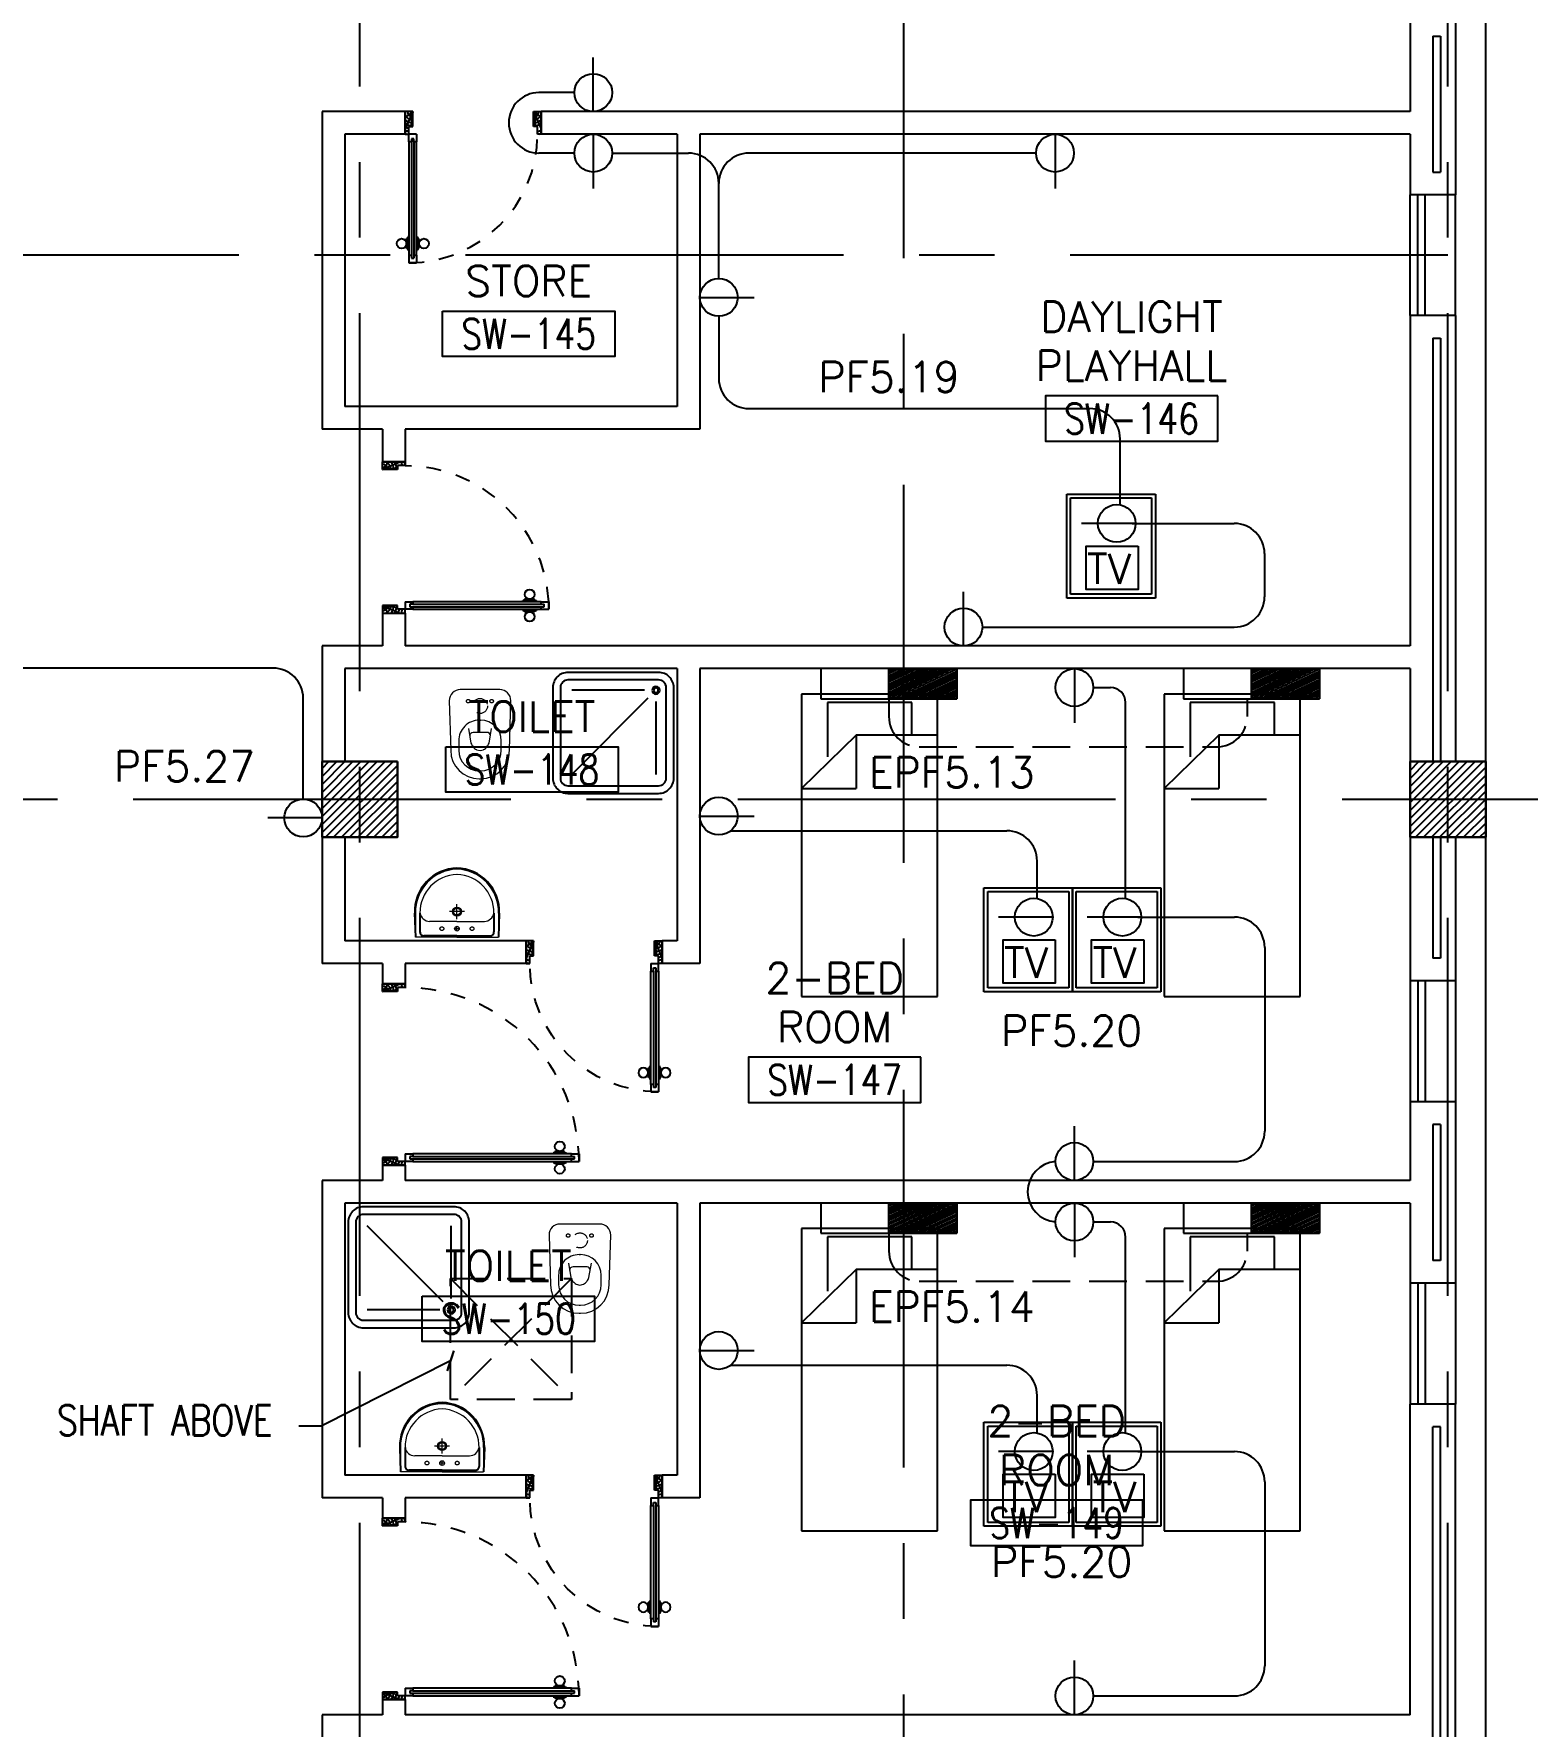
# Model space of a CAD drawing. Extents: x -0.4 to 93.5, y -1.1 to 78.4.
# Drawn here: x 73.67 to 83.56, y 44.04 to 55.23 of the extents above; entities that cross this region are included whole.
import ezdxf
from ezdxf.enums import TextEntityAlignment as Align

# ---------------------------------------------------------------- set-up
doc = ezdxf.new("R2010")
doc.units = 0
doc.header["$MEASUREMENT"] = 0
doc.header["$PDMODE"] = 34
for name, pattern in [('CENTERX2', [4, 2.5, -0.5, 0.5, -0.5]), ('DASHED', [0.75, 0.5, -0.25]), ('HIDDEN', [0.375, 0.25, -0.125]), ('HIDDEN2', [0.1875, 0.125, -0.0625])]:
    doc.linetypes.add(name, pattern=pattern)
doc.layers.get('0').update_dxf_attribs({"color": 11, "linetype": 'CONTINUOUS'})
doc.layers.get('DEFPOINTS').update_dxf_attribs({"color": 11, "linetype": 'CONTINUOUS'})
for name, color, linetype in [('AX-DIM', 11, 'CONTINUOUS'), ('AXES', 11, 'CENTERX2'), ('COL', 11, 'CONTINUOUS'), ('DOOR', 11, 'CONTINUOUS'), ('E-CLINE', 2, 'CONTINUOUS'), ('E-HLINE', 2, 'HIDDEN'), ('E-SOCKETS', 4, 'CONTINUOUS'), ('E-TEXT', 4, 'CONTINUOUS'), ('FIX', 11, 'CONTINUOUS'), ('FUR', 11, 'CONTINUOUS'), ('HAT', 11, 'CONTINUOUS'), ('INSUL', 11, 'CONTINUOUS'), ('PROJ-L', 11, 'CONTINUOUS'), ('RM-BOX', 11, 'CONTINUOUS'), ('RM-NAME', 11, 'CONTINUOUS'), ('RM-NO', 11, 'CONTINUOUS'), ('SHAFT', 11, 'CONTINUOUS'), ('WALL', 11, 'CONTINUOUS'), ('WIN', 11, 'CONTINUOUS')]:
    doc.layers.add(name, color=color, linetype=linetype)
doc.styles.add('ROMANS', font='ROMANS.shx', dxfattribs={"width": 0.6})
doc.dimstyles.new('STANDARD in', dxfattribs={"dimtxt": 0.24, "dimasz": 0.1, "dimexe": 0.07, "dimexo": 0.05, "dimgap": 0.05, "dimtad": 1, "dimdec": 0, "dimlfac": 1000, "dimzin": 0, "dimdsep": 46, "dimtxsty": 'ROMANS', "dimblk": 'ARCHTICK', "dimcen": 0.05, "dimdle": 0.05, "dimclrd": 7, "dimclre": 7, "dimclrt": 2, "dimadec": 0, "dimazin": 0, "dimtfac": 1, "dimtdec": 0, "dimtmove": 2, "dimatfit": 3, "dimldrblk": 'ARCHTICK', "dimfxl": 0, "dimtolj": 1, "dimtzin": 0, "dimarcsym": 0})

# ---------------------------------------------------------------- blocks, each defined once
blk = doc.blocks.new('_ARCHTICK')
at = {"color": 0, "linetype": 'ByBlock', "const_width": 0.15}
blk.add_lwpolyline([(-0.5, -0.5), (0.5, 0.5)], dxfattribs=at)
blk = doc.blocks.new('*D162')
at = {"layer": 'AX-DIM', "color": 7, "lineweight": -2, "ltscale": 0.3}
for p, q in [((83.282, 76.348), (83.282, 77.068)), ((88.507, 40.87), (88.507, 77.068)), ((83.232, 76.998), (88.557, 76.998))]:
    blk.add_line(p, q, dxfattribs=at)
at = {"layer": 'DEFPOINTS', "color": 0, "ltscale": 0.3}
for p in [(88.507, 76.998), (83.282, 76.298), (88.507, 40.82)]:
    blk.add_point(p, dxfattribs=at)
at = {"layer": 'AX-DIM', "color": 7, "lineweight": -2, "ltscale": 0.3, "xscale": 0.1, "yscale": 0.1, "zscale": 0.1, "rotation": 180}
blk.add_blockref('_ARCHTICK', (83.282, 76.998), dxfattribs=at)
at = {"layer": 'AX-DIM', "color": 7, "lineweight": -2, "ltscale": 0.3, "xscale": 0.1, "yscale": 0.1, "zscale": 0.1}
blk.add_blockref('_ARCHTICK', (88.507, 76.998), dxfattribs=at)
at = {"layer": 'AX-DIM', "color": 2, "ltscale": 0.3, "insert": (85.895, 77.168), "char_height": 0.24, "attachment_point": 5, "style": 'ROMANS'}
blk.add_mtext('\\A1;5225', dxfattribs=at)
blk = doc.blocks.new('*D160')
at = {"layer": 'AX-DIM', "color": 7, "lineweight": -2, "ltscale": 0.3}
for p, q in [((83.332, 64.82), (92.202, 64.82)), ((92.132, 64.87), (92.132, 5.45)), ((83.332, 5.5), (92.202, 5.5))]:
    blk.add_line(p, q, dxfattribs=at)
at = {"layer": 'DEFPOINTS', "color": 0, "ltscale": 0.3}
for p in [(83.282, 64.82), (83.282, 5.5), (92.132, 5.5)]:
    blk.add_point(p, dxfattribs=at)
at = {"layer": 'AX-DIM', "color": 7, "lineweight": -2, "ltscale": 0.3, "xscale": 0.1, "yscale": 0.1, "zscale": 0.1}
for p, rotation in [((92.132, 64.82), 90), ((92.132, 5.5), 270)]:
    blk.add_blockref('_ARCHTICK', p, dxfattribs=dict(at, rotation=rotation))
at = {"layer": 'AX-DIM', "color": 2, "ltscale": 0.3, "insert": (91.962, 35.16), "char_height": 0.24, "attachment_point": 5, "rotation": 90, "style": 'ROMANS'}
blk.add_mtext('\\A1;59320', dxfattribs=at)
blk = doc.blocks.new('*X57')
at = {"color": 0}
for p, q in [((245929, 162720), (246399, 163190)), ((245929, 162773), (246345, 163190)), ((245929, 162826), (246292, 163190)), ((245929, 162879), (246239, 163190)), ((245929, 162932), (246186, 163190)), ((245929, 162985), (246133, 163190)), ((245929, 163038), (246080, 163190)), ((245929, 163091), (246027, 163190)), ((245929, 163144), (245974, 163190)), ((245952, 162690), (246429, 163167)), ((246005, 162690), (246429, 163114)), ((246058, 162690), (246429, 163061)), ((246111, 162690), (246429, 163008)), ((246164, 162690), (246429, 162955)), ((246217, 162690), (246429, 162902)), ((246270, 162690), (246429, 162849)), ((246323, 162690), (246429, 162796)), ((246376, 162690), (246429, 162742))]:
    blk.add_line(p, q, dxfattribs=at)
blk = doc.blocks.new('COL50')
at = {"layer": 'COL'}
blk.add_lwpolyline([(-250, 250), (-250, -250), (250, -250), (250, 250)], close=True, dxfattribs=at)
blk = doc.blocks.new('*X58')
at = {"color": 0}
for p, q in [((253129, 162707), (253611, 163190)), ((253129, 162760), (253558, 163190)), ((253129, 162813), (253505, 163190)), ((253129, 162866), (253452, 163190)), ((253129, 162919), (253399, 163190)), ((253129, 162972), (253346, 163190)), ((253129, 163025), (253293, 163190)), ((253129, 163079), (253240, 163190)), ((253129, 163132), (253187, 163190)), ((253164, 162690), (253629, 163154)), ((253217, 162690), (253629, 163101)), ((253270, 162690), (253629, 163048)), ((253323, 162690), (253629, 162995)), ((253376, 162690), (253629, 162942)), ((253429, 162690), (253629, 162889)), ((253482, 162690), (253629, 162836)), ((253535, 162690), (253629, 162783)), ((253588, 162690), (253629, 162730))]:
    blk.add_line(p, q, dxfattribs=at)
blk = doc.blocks.new('DOOR90')
at = {"layer": 'DOOR', "color": 0, "linetype": 'ByBlock'}
for p, q in [((-150, 0), (-150, -25)), ((-150, 0), (0, 0)), ((0, -50), (0, 0)), ((-1000, -25), (-1000, -75)), ((-1000, -75), (-1000, -25)), ((-950, -25), (-1000, -25)), ((-950, -75), (-1000, -75)), ((-970, -42), (-970, -58)), ((-950, -42), (-970, -42)), ((-950, -58), (-970, -58)), ((-950, -25), (-950, -42)), ((-950, -58), (-950, -75)), ((-918, -25), (-918, -18)), ((-828, -18), (-918, -18)), ((-918, -75), (-918, -82)), ((-828, -82), (-918, -82)), ((-905, -18), (-905, -9)), ((-905, -9), (-840, -9)), ((-905, -18), (-840, -18)), ((-905, -82), (-905, -91)), ((-905, -82), (-840, -82)), ((-905, -91), (-840, -91)), ((-840, -18), (-840, -9)), ((-840, -82), (-840, -91)), ((-828, -25), (-828, -18)), ((-828, -75), (-828, -82)), ((-200, -42), (-200, -25)), ((-200, -25), (-150, -25)), ((-180, -42), (-200, -42)), ((-200, -75), (-200, -58)), ((-200, -58), (-180, -58)), ((-150, -75), (-200, -75)), ((-180, -58), (-180, -42)), ((-150, -75), (-150, -25)), ((-150, -25), (-100, -25)), ((-100, -25), (-100, -50)), ((-100, -50), (0, -50)), ((-150, -900), (-150, -875)), ((-150, -875), (-100, -875)), ((-100, -850), (0, -850)), ((-100, -875), (-100, -850)), ((0, -850), (0, -900)), ((0, -900), (-150, -900)), ((-150, -900), (0, -900))]:
    blk.add_line(p, q, dxfattribs=at)
at = {"layer": 'DOOR', "color": 9, "linetype": 'ByBlock'}
for p, q in [((0, -50), (-114, 0)), ((0, -50), (-40, 0)), ((0, -50), (-100, -37)), ((0, -850), (-114, -900)), ((0, -850), (-100, -863)), ((0, -850), (-40, -900))]:
    blk.add_line(p, q, dxfattribs=at)
at = {"layer": 'DOOR', "linetype": 'ByBlock'}
for p, q in [((-200, -25), (-950, -25)), ((-200, -42), (-950, -42)), ((-200, -58), (-950, -58)), ((-950, -75), (-200, -75))]:
    blk.add_line(p, q, dxfattribs=at)
at = {"layer": 'DOOR', "color": 0, "linetype": 'ByBlock'}
for centre in [(-873, 24), (-873, -124)]:
    blk.add_circle(centre, 32.4, dxfattribs=at)
at = {"layer": 'DOOR', "color": 9, "linetype": 'ByBlock'}
for centre, radius, start, end in [((0, -50), 154, 161.1053, 166.2858), ((0, -50), 134, 158.1598, 169.28), ((0, -50), 94.4, 148.0182, 180), ((0, -50), 74.4, 137.7764, 180), ((0, -50), 114, 154.0838, 167.3774), ((0, -50), 54.4, 113.2074, 180), ((0, -50), 34.4, 90, 180), ((0, -50), 14.4, 90, 180), ((0, -850), 154, 193.7142, 198.8947), ((0, -850), 134, 190.72, 201.8402), ((0, -850), 94.4, 180, 211.9818), ((0, -850), 74.4, 180, 222.2236), ((0, -850), 54.4, 180, 246.7926), ((0, -850), 34.4, 180, 270), ((0, -850), 14.4, 180, 270)]:
    blk.add_arc(centre, radius, start, end, dxfattribs=at)
at = {"layer": 'DOOR', "linetype": 'HIDDEN', "ltscale": 0.5}
blk.add_arc((-150, -25), 850, 180, 270, dxfattribs=at)
blk = doc.blocks.new('DOOR100')
at = {"layer": 'DOOR', "color": 0, "linetype": 'ByBlock'}
for p, q in [((-25, 1300), (-75, 1300)), ((-75, 1300), (-25, 1300)), ((-75, 1250), (-75, 1300)), ((-58, 1250), (-75, 1250)), ((-42, 1270), (-58, 1270)), ((-58, 1250), (-58, 1270)), ((-42, 1250), (-42, 1270)), ((-25, 1250), (-42, 1250)), ((-25, 1250), (-25, 1300)), ((-82, 1205), (-91, 1205)), ((-91, 1205), (-91, 1140)), ((-82, 1140), (-91, 1140)), ((-75, 1218), (-82, 1218)), ((-82, 1128), (-82, 1218)), ((-82, 1205), (-82, 1140)), ((-75, 1128), (-82, 1128)), ((-25, 1218), (-18, 1218)), ((-25, 1128), (-18, 1128)), ((-18, 1128), (-18, 1218)), ((-18, 1205), (-9, 1205)), ((-18, 1205), (-18, 1140)), ((-18, 1140), (-9, 1140)), ((-9, 1205), (-9, 1140)), ((-1200, 0), (-1200, 150)), ((-1200, 150), (-1175, 150)), ((-1200, 150), (-1200, 0)), ((-1175, 150), (-1175, 100)), ((-75, 200), (-58, 200)), ((-75, 150), (-75, 200)), ((-75, 150), (-25, 150)), ((-58, 200), (-58, 180)), ((-58, 180), (-42, 180)), ((-42, 200), (-25, 200)), ((-42, 180), (-42, 200)), ((-25, 200), (-25, 150)), ((0, 150), (-25, 150)), ((-25, 150), (-25, 100)), ((0, 150), (0, 0)), ((-1150, 0), (-1200, 0)), ((-1175, 100), (-1150, 100)), ((-1150, 100), (-1150, 0)), ((-50, 100), (-50, 0)), ((-25, 100), (-50, 100)), ((-50, 0), (0, 0))]:
    blk.add_line(p, q, dxfattribs=at)
at = {"layer": 'DOOR', "linetype": 'ByBlock'}
for p, q in [((-75, 1250), (-75, 200)), ((-58, 200), (-58, 1250)), ((-42, 200), (-42, 1250)), ((-25, 200), (-25, 1250)), ((0, 0), (0, 150))]:
    blk.add_line(p, q, dxfattribs=at)
at = {"layer": 'DOOR', "color": 9, "linetype": 'ByBlock'}
for p, q in [((-1150, 0), (-1200, 114)), ((-50, 0), (0, 114)), ((-1150, 0), (-1200, 40)), ((-1150, 0), (-1163, 100)), ((-50, 0), (-37, 100)), ((-50, 0), (0, 40))]:
    blk.add_line(p, q, dxfattribs=at)
at = {"layer": 'DOOR', "color": 0, "linetype": 'ByBlock'}
for centre in [(-124, 1173), (24, 1173)]:
    blk.add_circle(centre, 32.4, dxfattribs=at)
at = {"layer": 'DOOR', "linetype": 'HIDDEN', "ltscale": 0.5}
blk.add_arc((-25, 150), 1150, 90, 180.0001, dxfattribs=at)
at = {"layer": 'DOOR', "color": 9, "linetype": 'ByBlock'}
for centre, radius, start, end in [((-1150, 0), 154, 103.7142, 108.8947), ((-1150, 0), 134, 100.72, 111.8402), ((-50, 0), 134, 68.1598, 79.28), ((-50, 0), 154, 71.1053, 76.2858), ((-1150, 0), 94.4, 90, 121.9818), ((-1150, 0), 74.4, 90, 132.2236), ((-1150, 0), 54.4, 90, 156.7926), ((-1150, 0), 34.4, 90, 180), ((-1150, 0), 14.4, 90, 180), ((-50, 0), 94.4, 58.0182, 90), ((-50, 0), 74.4, 47.7764, 90), ((-50, 0), 54.4, 23.2074, 90), ((-50, 0), 34.4, 0, 90), ((-50, 0), 14.4, 0, 90), ((-50, 0), 114, 64.0838, 77.3774)]:
    blk.add_arc(centre, radius, start, end, dxfattribs=at)
blk = doc.blocks.new('RM1')
at = {"layer": 'RM-BOX'}
blk.add_lwpolyline([(570, -200), (-570, -200), (-570, -500), (570, -500)], close=True, dxfattribs=at)
at = {"layer": 'RM-NAME', "style": 'ROMANS'}
for tag, p in [('ROOMNAME1', (0, 324)), ('ROOMNAME2', (0, 0))]:
    blk.add_attdef(tag, text='', height=200, dxfattribs=at).set_placement(p, align=Align.MIDDLE)
at = {"layer": 'RM-NO', "style": 'ROMANS', "width": 0.8}
blk.add_attdef('ROOMNO', text='', height=200, dxfattribs=at).set_placement((0, -350), align=Align.MIDDLE)
blk = doc.blocks.new('DOOR-10')
at = {"layer": 'DOOR', "color": 0, "linetype": 'ByBlock'}
for p, q in [((-76, 1018), (-83, 1018)), ((-83, 928), (-83, 1018)), ((-26, 1100), (-76, 1100)), ((-76, 1100), (-26, 1100)), ((-76, 1050), (-76, 1100)), ((-59, 1050), (-76, 1050)), ((-43, 1070), (-59, 1070)), ((-59, 1050), (-59, 1070)), ((-43, 1050), (-43, 1070)), ((-26, 1050), (-43, 1050)), ((-26, 1050), (-26, 1100)), ((-26, 1018), (-18, 1018)), ((-18, 928), (-18, 1018)), ((-83, 1005), (-92, 1005)), ((-92, 1005), (-92, 940)), ((-83, 940), (-92, 940)), ((-83, 1005), (-83, 940)), ((-76, 928), (-83, 928)), ((-26, 928), (-18, 928)), ((-18, 1005), (-9, 1005)), ((-18, 1005), (-18, 940)), ((-18, 940), (-9, 940)), ((-9, 1005), (-9, 940)), ((-1001, 0), (-1001, 150)), ((-1001, 150), (-976, 150)), ((-1001, 150), (-1001, 0)), ((-976, 150), (-976, 100)), ((-76, 200), (-59, 200)), ((-76, 150), (-76, 200)), ((-76, 150), (-26, 150)), ((-59, 200), (-59, 180)), ((-59, 180), (-43, 180)), ((-43, 200), (-26, 200)), ((-43, 180), (-43, 200)), ((-26, 200), (-26, 150)), ((-1, 150), (-26, 150)), ((-26, 150), (-26, 100)), ((-951, 0), (-1001, 0)), ((-976, 100), (-951, 100)), ((-951, 100), (-951, 0)), ((-51, 100), (-51, 0)), ((-26, 100), (-51, 100)), ((-51, 0), (-1, 0))]:
    blk.add_line(p, q, dxfattribs=at)
at = {"layer": 'DOOR', "linetype": 'ByBlock'}
for p, q in [((-76, 1050), (-76, 200)), ((-59, 200), (-59, 1050)), ((-43, 200), (-43, 1050)), ((-26, 200), (-26, 1050))]:
    blk.add_line(p, q, dxfattribs=at)
at = {"layer": 'DOOR', "color": 9, "linetype": 'ByBlock'}
for p, q in [((-951, 0), (-1001, 114)), ((-51, 0), (-1, 114)), ((-1, 0), (-1, 150)), ((-951, 0), (-1001, 40)), ((-951, 0), (-964, 100)), ((-51, 0), (-37, 100)), ((-51, 0), (-1, 40))]:
    blk.add_line(p, q, dxfattribs=at)
at = {"layer": 'DOOR', "color": 0, "linetype": 'ByBlock'}
for centre in [(-124, 973), (23, 973)]:
    blk.add_circle(centre, 32.4, dxfattribs=at)
at = {"layer": 'DOOR', "linetype": 'HIDDEN', "ltscale": 0.5}
blk.add_arc((-23, 149), 952, 93.1482, 179.9482, dxfattribs=at)
at = {"layer": 'DOOR', "color": 9, "linetype": 'ByBlock'}
for centre, radius, start, end in [((-951, 0), 154, 103.7142, 108.8947), ((-951, 0), 134, 100.72, 111.8402), ((-51, 0), 134, 68.1598, 79.28), ((-51, 0), 154, 71.1053, 76.2858), ((-951, 0), 94.4, 90, 121.9818), ((-951, 0), 74.4, 90, 132.2236), ((-951, 0), 54.4, 90, 156.7926), ((-951, 0), 34.4, 90, 180), ((-951, 0), 14.4, 90, 180), ((-51, 0), 94.4, 58.0182, 90), ((-51, 0), 74.4, 47.7764, 90), ((-51, 0), 54.4, 23.2074, 90), ((-51, 0), 34.4, 0, 90), ((-51, 0), 14.4, 0, 90), ((-51, 0), 114, 64.0838, 77.3774)]:
    blk.add_arc(centre, radius, start, end, dxfattribs=at)
blk = doc.blocks.new('LAV1')
at = {"layer": 'FIX', "linetype": 'DASHED', "lineweight": 20, "ltscale": 0.05}
for p, q in [((0, 170), (0, 270)), ((0, 170), (0, 270)), ((50, 220), (-50, 220))]:
    blk.add_line(p, q, dxfattribs=at)
at = {"layer": 'FIX', "linetype": 'ByBlock', "ltscale": 0.3}
for p, q in [((-280, 210), (-275, 50)), ((-245, 210), (-245, 85)), ((245, 210), (245, 85)), ((280, 210), (275, 50)), ((0, 60), (-220, 60)), ((0, 60), (220, 60))]:
    blk.add_line(p, q, dxfattribs=at)
at = {"layer": 'FIX', "linetype": 'Continuous', "lineweight": 20}
for p, q in [((-275, 210), (-275, 50)), ((0, 155), (-181, 155)), ((0, 155), (181, 155)), ((275, 210), (275, 50)), ((0, 50), (-275, 50)), ((0, 50), (-252, 50)), ((0, 50), (252, 50)), ((0, 50), (275, 50))]:
    blk.add_line(p, q, dxfattribs=at)
at = {"layer": 'FIX', "lineweight": 20}
for p, q in [((0, 92), (0, 123)), ((16, 107), (-15, 107))]:
    blk.add_line(p, q, dxfattribs=at)
for centre, radius in [((0, 220), 29.5), ((0, 220), 22.5), ((0, 107), 15.5)]:
    blk.add_circle(centre, radius, dxfattribs=at)
at = {"layer": 'FIX', "linetype": 'HIDDEN', "lineweight": 20, "ltscale": 0.05}
for centre in [(-100, 107), (100, 107)]:
    blk.add_circle(centre, 12.4, dxfattribs=at)
at = {"layer": 'FIX', "linetype": 'ByBlock', "ltscale": 0.3}
for centre, radius, start, end in [((7, 220), 287, 91.3776, 182.0064), ((-7, 220), 287, 357.9936, 88.6224), ((-220, 85), 24.9, 179.7021, 269.9486), ((220, 85), 24.9, 270.0514, 0.2979)]:
    blk.add_arc(centre, radius, start, end, dxfattribs=at)
at = {"layer": 'FIX', "linetype": 'Continuous', "lineweight": 20}
for centre, radius, start, end in [((8, 217), 283, 91.6988, 181.351), ((8, 212), 253, 91.7328, 180.4884), ((-8, 217), 283, 358.649, 88.3012), ((-8, 212), 253, 359.5116, 88.2672), ((-179, 222), 66.9, 190.2006, 268.0786), ((179, 222), 66.9, 271.9214, 349.7994)]:
    blk.add_arc(centre, radius, start, end, dxfattribs=at)
blk = doc.blocks.new('SHR1')
at = {"layer": 'FIX'}
for p, q in [((-196, 196), (-700, 700)), ((-143, 218), (-143, 700)), ((-218, 143), (-700, 143))]:
    blk.add_line(p, q, dxfattribs=at)
for points in [[(-825, 125), (-825, 725, -0.414214), (-725, 825), (-125, 825, -0.414214), (-25, 725), (-25, 125, -0.414214), (-125, 25), (-725, 25, -0.414214)], [(-775, 125), (-775, 725, -0.414214), (-725, 775), (-125, 775, -0.414214), (-75, 725), (-75, 125, -0.414214), (-125, 75), (-725, 75, -0.414214)]]:
    blk.add_lwpolyline(points, format="xyb", close=True, dxfattribs=at)
for radius in [25, 15]:
    blk.add_circle((-143, 143), radius, dxfattribs=at)
blk = doc.blocks.new('WC1')
at = {"layer": 'FIX', "lineweight": 20}
for p, q in [((-210, 204), (-538, 194)), ((-475, 141), (-538, 141)), ((-727, 5), (-727, -5)), ((-674, 5), (-674, -5)), ((-534, 24), (-540, 0)), ((-540, 0), (-534, -24)), ((-395, 76), (-490, 60)), ((-339, 5), (-339, -5)), ((-490, -60), (-395, -76)), ((-538, -141), (-475, -141)), ((-538, -194), (-210, -204))]:
    blk.add_line(p, q, dxfattribs=at)
at = {"layer": 'FIX', "linetype": 'Continuous', "lineweight": 20}
blk.add_line((-420, -47), (-420, 45), dxfattribs=at)
at = {"layer": 'FIX', "lineweight": 20}
blk.add_lwpolyline([(-213, -204), (-210, -204, 0.414214), (-137, -131), (-137, 0), (-137, 131, 0.414214), (-210, 204)], format="xyb", dxfattribs=at)
at = {"layer": 'FIX', "linetype": 'HIDDEN2', "lineweight": 20, "ltscale": 0.3}
blk.add_circle((-245, 0), 49.8, dxfattribs=at)
at = {"layer": 'FIX', "linetype": 'HIDDEN', "lineweight": 20, "ltscale": 0.05}
for centre in [(-213, 78), (-213, -77)]:
    blk.add_circle(centre, 11.6, dxfattribs=at)
at = {"layer": 'FIX', "lineweight": 20}
for centre, radius, start, end in [((-538, 5), 189, 90, 180), ((-538, 5), 136, 90, 180), ((-475, 5), 136, 360, 90), ((-473, -7), 68.2, 128.9242, 152.8468), ((-464, -18), 82, 108.496, 128.9242), ((-538, -5), 189, 180, 270), ((-538, -5), 136, 180, 270), ((-473, 7), 68.2, 207.1532, 231.0758), ((-464, 18), 82, 231.0758, 251.504), ((-475, -5), 136, 270, 0)]:
    blk.add_arc(centre, radius, start, end, dxfattribs=at)
at = {"layer": 'FIX', "linetype": 'Continuous', "lineweight": 20}
for centre, start, end in [((-443, 46), 357.6662, 91.6121), ((-442, -46), 268.3879, 2.3338)]:
    blk.add_arc(centre, 22.3, start, end, dxfattribs=at)
blk = doc.blocks.new('BHU')
at = {"color": 8}
for p, q in [((0, -311), (145, 1)), ((0, -340), (159, 1)), ((0, -370), (173, 1)), ((0, -399), (187, 1)), ((0, -281), (132, 1)), ((0, -251), (118, 1)), ((0, -15), (7, 1)), ((0, -44), (21, 1)), ((0, -74), (35, 1)), ((0, -104), (49, 1)), ((0, -133), (63, 1)), ((0, -163), (76, 1)), ((0, -192), (90, 1)), ((0, -222), (104, 1)), ((0, -429), (199, -1)), ((4, -450), (199, -31)), ((18, -450), (199, -61)), ((32, -450), (199, -90)), ((45, -450), (199, -120)), ((59, -450), (199, -149)), ((73, -450), (199, -179)), ((87, -450), (199, -208)), ((101, -450), (199, -238)), ((114, -450), (199, -268)), ((128, -450), (199, -297)), ((142, -450), (199, -327)), ((156, -450), (199, -356)), ((169, -450), (199, -386)), ((183, -450), (199, -416)), ((197, -450), (199, -445))]:
    blk.add_line(p, q, dxfattribs=at)
at = {"layer": 'E-SOCKETS'}
for p, q in [((0, 450), (199, 450)), ((0, -450), (0, 450)), ((199, 450), (199, -450))]:
    blk.add_line(p, q, dxfattribs=at)
at = {"layer": 'E-SOCKETS', "color": 4}
for p, q in [((0, 1), (199, 1)), ((0, -450), (199, -450))]:
    blk.add_line(p, q, dxfattribs=at)

msp = doc.modelspace()

# ---------------------------------------------------------------- linework, layer by layer
at = {"layer": 'AXES'}
for p, q in [((75.8324, -1.1143), (75.8324, 77.6984)), ((83.0324, -1.1143), (83.0324, 77.6984)), ((79.4324, 5.75), (79.4324, 64.52)), ((83.0324, 53.77), (40.7424, 53.77)), ((92.8324, 50.17), (40.7424, 50.17))]:
    msp.add_line(p, q, dxfattribs=at)
at = {"layer": 'E-CLINE', "color": 4, "linetype": 'ByBlock'}
for p, q in [((77.2519, 54.845), (77.0174, 54.845)), ((76.8174, 54.645), (76.8174, 54.645)), ((77.2519, 54.445), (77.0174, 54.445)), ((77.5019, 54.445), (78.0074, 54.445)), ((80.3074, 54.445), (78.4074, 54.445)), ((78.2074, 53.6156), (78.2074, 54.245)), ((78.2074, 53.3656), (78.2074, 52.9552)), ((79.9516, 51.31), (81.6186, 51.31)), ((75.2574, 51.0388), (70.4541, 51.0388)), ((75.4574, 50.1723), (75.4574, 50.8388)), ((80.6857, 50.91), (80.7996, 50.91)), ((78.2855, 49.9625), (80.1137, 49.9625)), ((81.8198, 49.1914), (81.8198, 47.975)), ((80.6857, 47.775), (81.6198, 47.775)), ((80.6857, 47.375), (80.7996, 47.375)), ((78.2855, 46.4275), (80.1137, 46.4275)), ((81.8198, 45.6564), (81.8198, 44.44)), ((80.6857, 44.24), (81.6198, 44.24))]:
    msp.add_line(p, q, dxfattribs=at)
at = {"layer": 'E-CLINE', "color": 4}
for p, q in [((78.4074, 52.7552), (80.6628, 52.7552)), ((80.8628, 52.1186), (80.8628, 52.5552)), ((80.9428, 51.9955), (81.6186, 51.9955)), ((81.8186, 51.7955), (81.8186, 51.51)), ((80.8996, 49.5144), (80.8996, 50.81)), ((80.3137, 49.5144), (80.3137, 49.7625)), ((80.9796, 49.3914), (81.6198, 49.3914)), ((80.8996, 45.9794), (80.8996, 47.275)), ((80.3137, 45.9794), (80.3137, 46.2275)), ((80.9796, 45.8564), (81.6198, 45.8564))]:
    msp.add_line(p, q, dxfattribs=at)
at = {"layer": 'E-CLINE', "color": 4, "linetype": 'ByBlock'}
for centre, radius, start, end in [((77.0174, 54.645), 0.2, 90, 180), ((77.0174, 54.645), 0.2, 180, 270), ((78.0074, 54.245), 0.2, 0, 90), ((78.4074, 54.245), 0.2, 90, 180), ((78.4074, 52.9552), 0.2, 180, 270), ((81.6186, 51.51), 0.2, 270, 0), ((75.2574, 50.8388), 0.2, 0, 90), ((80.7996, 50.81), 0.1, 0, 90), ((80.1137, 49.7625), 0.2, 0, 90), ((81.6198, 49.1914), 0.2, 0, 90), ((81.6198, 47.975), 0.2, 270, 0), ((80.4519, 47.575), 0.2007, 94.64094, 265.35906), ((80.7996, 47.275), 0.1, 0, 90), ((80.1137, 46.2275), 0.2, 0, 90), ((81.6198, 45.6564), 0.2, 0, 90), ((81.6198, 44.44), 0.2, 270, 0)]:
    msp.add_arc(centre, radius, start, end, dxfattribs=at)
at = {"layer": 'E-CLINE', "color": 4}
for centre in [(80.6628, 52.5552), (81.6186, 51.7955)]:
    msp.add_arc(centre, 0.2, 0, 90, dxfattribs=at)
at = {"layer": 'E-HLINE', "color": 4}
for p, q in [((79.3332, 50.8356), (79.3332, 50.7175)), ((81.7033, 50.8356), (81.7033, 50.7175)), ((79.5332, 50.5175), (81.5033, 50.5175)), ((79.3332, 47.3006), (79.3332, 47.1825)), ((81.7033, 47.3006), (81.7033, 47.1825)), ((79.5332, 46.9825), (81.5033, 46.9825))]:
    msp.add_line(p, q, dxfattribs=at)
for centre, start, end in [((79.5332, 50.7175), 180, 270), ((81.5033, 50.7175), 270, 0), ((79.5332, 47.1825), 180, 270), ((81.5033, 47.1825), 270, 0)]:
    msp.add_arc(centre, 0.2, start, end, dxfattribs=at)
at = {"layer": 'E-SOCKETS'}
for p, q in [((77.3769, 54.72), (77.3769, 55.0783)), ((77.3769, 54.57), (77.3769, 54.2117)), ((80.4324, 54.57), (80.4324, 54.2117)), ((78.0824, 53.4906), (78.4407, 53.4906)), ((80.5108, 51.5018), (80.5108, 52.1892)), ((80.5108, 52.1892), (81.0968, 52.1892)), ((81.0968, 52.1892), (81.0968, 51.5018)), ((80.966, 51.9955), (80.6077, 51.9955)), ((79.8266, 51.185), (79.8266, 51.5433)), ((81.0968, 51.5018), (80.5108, 51.5018)), ((80.5607, 51.035), (80.5607, 50.6767)), ((75.5824, 50.0473), (75.224, 50.0473)), ((78.0824, 50.06), (78.4407, 50.06)), ((79.9618, 48.8976), (79.9618, 49.585)), ((79.9618, 49.585), (80.5477, 49.585)), ((80.5477, 48.8976), (80.5477, 49.585)), ((80.5477, 49.585), (81.1336, 49.585)), ((80.5477, 49.585), (80.5477, 48.8976)), ((81.1336, 49.585), (81.1336, 48.8976)), ((80.417, 49.3914), (80.0586, 49.3914)), ((81.0029, 49.3914), (80.6445, 49.3914)), ((80.5477, 48.8976), (79.9618, 48.8976)), ((81.1336, 48.8976), (80.5477, 48.8976)), ((80.5607, 47.65), (80.5607, 48.0083)), ((80.5607, 47.5), (80.5607, 47.1417)), ((78.0824, 46.525), (78.4407, 46.525)), ((79.9618, 45.3626), (79.9618, 46.05)), ((79.9618, 46.05), (80.5477, 46.05)), ((80.5477, 45.3626), (80.5477, 46.05)), ((80.5477, 46.05), (81.1336, 46.05)), ((80.5477, 46.05), (80.5477, 45.3626)), ((81.1336, 46.05), (81.1336, 45.3626)), ((80.417, 45.8564), (80.0586, 45.8564)), ((81.0029, 45.8564), (80.6445, 45.8564)), ((80.5477, 45.3626), (79.9618, 45.3626)), ((81.1336, 45.3626), (80.5477, 45.3626)), ((80.5607, 44.115), (80.5607, 44.4733))]:
    msp.add_line(p, q, dxfattribs=at)
at = {"layer": 'E-SOCKETS', "color": 8}
for p, q in [((80.5358, 51.5268), (80.5358, 52.1642)), ((80.5358, 52.1642), (81.0718, 52.1642)), ((81.0718, 52.1642), (81.0718, 51.5268)), ((81.0718, 51.5268), (80.5358, 51.5268)), ((79.9868, 48.9226), (79.9868, 49.56)), ((79.9868, 49.56), (80.5227, 49.56)), ((80.5227, 49.56), (80.5227, 48.9226)), ((80.5727, 48.9226), (80.5727, 49.56)), ((80.5727, 49.56), (81.1086, 49.56)), ((81.1086, 49.56), (81.1086, 48.9226)), ((80.5227, 48.9226), (79.9868, 48.9226)), ((81.1086, 48.9226), (80.5727, 48.9226)), ((79.9868, 45.3876), (79.9868, 46.025)), ((79.9868, 46.025), (80.5227, 46.025)), ((80.5227, 46.025), (80.5227, 45.3876)), ((80.5727, 45.3876), (80.5727, 46.025)), ((80.5727, 46.025), (81.1086, 46.025)), ((81.1086, 46.025), (81.1086, 45.3876)), ((80.5227, 45.3876), (79.9868, 45.3876)), ((81.1086, 45.3876), (80.5727, 45.3876))]:
    msp.add_line(p, q, dxfattribs=at)
at = {"layer": 'E-SOCKETS'}
for points in [[(80.9827, 51.8451), (80.9827, 51.5591), (80.6376, 51.5591), (80.6376, 51.8451)], [(80.4336, 49.2409), (80.4336, 48.9549), (80.0886, 48.9549), (80.0886, 49.2409)], [(81.0196, 49.2409), (81.0196, 48.9549), (80.6745, 48.9549), (80.6745, 49.2409)], [(80.4336, 45.7059), (80.4336, 45.4199), (80.0886, 45.4199), (80.0886, 45.7059)], [(81.0196, 45.7059), (81.0196, 45.4199), (80.6745, 45.4199), (80.6745, 45.7059)]]:
    msp.add_lwpolyline(points, close=True, dxfattribs=at)
for centre in [(77.3769, 54.845), (77.3769, 54.445), (80.4324, 54.445), (78.2074, 53.4906), (80.841, 51.9955), (79.8266, 51.31), (80.5607, 50.91), (75.4574, 50.0473), (78.2074, 50.06), (80.292, 49.3914), (80.8779, 49.3914), (80.5607, 47.775), (80.5607, 47.375), (78.2074, 46.525), (80.292, 45.8564), (80.8779, 45.8564), (80.5607, 44.24)]:
    msp.add_circle(centre, 0.125, dxfattribs=at)
at = {"layer": 'FUR'}
for p, q in [((78.7555, 50.8668), (78.7555, 48.8668)), ((79.6555, 50.8668), (78.7555, 50.8668)), ((79.6555, 48.8668), (79.6555, 50.8668)), ((81.1543, 50.8668), (81.1543, 48.8668)), ((82.0543, 50.8668), (81.1543, 50.8668)), ((82.0543, 48.8668), (82.0543, 50.8668)), ((78.9277, 50.8113), (78.9277, 50.4516)), ((79.4856, 50.8113), (78.9277, 50.8113)), ((79.4856, 50.5952), (79.4856, 50.8113)), ((81.3265, 50.8113), (81.3265, 50.4516)), ((81.8844, 50.8113), (81.3265, 50.8113)), ((81.8844, 50.5952), (81.8844, 50.8113)), ((79.1166, 50.5952), (78.7555, 50.2417)), ((79.1166, 50.5952), (79.1166, 50.2417)), ((79.6555, 50.5952), (79.1166, 50.5952)), ((81.5155, 50.5952), (81.1543, 50.2417)), ((81.5155, 50.5952), (81.5155, 50.2417)), ((82.0543, 50.5952), (81.5155, 50.5952)), ((78.7555, 50.2417), (79.1166, 50.2417)), ((81.1543, 50.2417), (81.5155, 50.2417)), ((78.7555, 48.8668), (79.6555, 48.8668)), ((81.1543, 48.8668), (82.0543, 48.8668)), ((78.7555, 47.3318), (78.7555, 45.3318)), ((79.6555, 47.3318), (78.7555, 47.3318)), ((78.9277, 47.2763), (78.9277, 46.9166)), ((79.4856, 47.2763), (78.9277, 47.2763)), ((79.4856, 47.0602), (79.4856, 47.2763)), ((79.6555, 45.3318), (79.6555, 47.3318)), ((81.1543, 47.3318), (81.1543, 45.3318)), ((82.0543, 47.3318), (81.1543, 47.3318)), ((81.3265, 47.2763), (81.3265, 46.9166)), ((81.8844, 47.2763), (81.3265, 47.2763)), ((81.8844, 47.0602), (81.8844, 47.2763)), ((82.0543, 45.3318), (82.0543, 47.3318)), ((79.1166, 47.0602), (78.7555, 46.7067)), ((79.1166, 47.0602), (79.1166, 46.7067)), ((79.6555, 47.0602), (79.1166, 47.0602)), ((81.5155, 47.0602), (81.1543, 46.7067)), ((81.5155, 47.0602), (81.5155, 46.7067)), ((82.0543, 47.0602), (81.5155, 47.0602)), ((78.7555, 46.7067), (79.1166, 46.7067)), ((81.1543, 46.7067), (81.5155, 46.7067)), ((78.7555, 45.3318), (79.6555, 45.3318)), ((81.1543, 45.3318), (82.0543, 45.3318))]:
    msp.add_line(p, q, dxfattribs=at)
at = {"layer": 'INSUL'}
for p, q in [((82.9324, 55.2196), (82.9324, 54.32)), ((82.9324, 55.2196), (82.9824, 55.2196)), ((82.9824, 55.2196), (82.9824, 54.32)), ((82.9324, 54.32), (82.9824, 54.32)), ((82.9324, 53.22), (82.9824, 53.22)), ((82.9324, 53.22), (82.9324, 50.42)), ((82.9824, 53.22), (82.9824, 50.42)), ((82.9324, 49.92), (82.9324, 49.12)), ((82.9824, 49.92), (82.9824, 49.12)), ((82.9824, 49.12), (82.9324, 49.12)), ((82.9324, 48.02), (82.9324, 47.12)), ((82.9824, 48.02), (82.9324, 48.02)), ((82.9824, 48.02), (82.9824, 47.12)), ((82.9824, 47.12), (82.9324, 47.12)), ((82.9324, 43.22), (82.9324, 46.02)), ((82.9824, 46.02), (82.9324, 46.02)), ((82.9824, 43.22), (82.9824, 46.02))]:
    msp.add_line(p, q, dxfattribs=at)
at = {"layer": 'PROJ-L'}
for p, q in [((83.2824, 50.42), (83.2824, 57.12)), ((83.2824, 43.22), (83.2824, 49.92))]:
    msp.add_line(p, q, dxfattribs=at)
at = {"layer": 'SHAFT', "linetype": 'HIDDEN'}
for p, q in [((76.4324, 47), (77.2324, 46.2)), ((77.2324, 47), (76.4324, 46.2))]:
    msp.add_line(p, q, dxfattribs=at)
msp.add_lwpolyline([(76.4324, 47), (77.2324, 47), (77.2324, 46.2), (76.4324, 46.2)], close=True, dxfattribs=at)
at = {"layer": 'WALL'}
for p, q in [((82.7824, 55.3696), (82.7824, 54.72)), ((83.0824, 55.3696), (83.0824, 54.17)), ((76.1324, 54.72), (75.5824, 54.72)), ((82.7824, 54.72), (77.0324, 54.72)), ((76.1324, 54.57), (75.7324, 54.57)), ((77.9324, 54.57), (77.0324, 54.57)), ((82.7824, 54.57), (78.0824, 54.57)), ((82.7824, 54.57), (82.7824, 54.17)), ((83.0824, 54.17), (82.7824, 54.17)), ((83.0824, 53.37), (82.7824, 53.37)), ((83.0324, 53.37), (82.7824, 53.37)), ((83.0824, 53.37), (82.7824, 53.37)), ((82.7824, 53.37), (82.7824, 51.185)), ((83.0824, 53.37), (82.9824, 53.37)), ((83.0824, 53.37), (83.0324, 53.37)), ((83.0824, 53.37), (83.0824, 50.42)), ((77.9324, 52.77), (75.7324, 52.77)), ((75.9824, 52.62), (75.5824, 52.62)), ((78.0824, 52.62), (76.1324, 52.62)), ((75.9824, 51.185), (75.5824, 51.185)), ((82.7824, 51.185), (76.1324, 51.185)), ((77.9324, 51.035), (75.7324, 51.035)), ((82.7824, 51.035), (78.0824, 51.035)), ((82.7824, 51.035), (82.7824, 50.42)), ((82.7824, 49.92), (82.7824, 48.97)), ((83.0824, 49.92), (83.0824, 48.97)), ((76.9324, 49.235), (75.7324, 49.235)), ((77.9324, 49.235), (77.8324, 49.235)), ((75.9824, 49.085), (75.5824, 49.085)), ((76.9324, 49.085), (76.1324, 49.085)), ((78.0824, 49.085), (77.8324, 49.085)), ((83.0824, 48.97), (82.7824, 48.97)), ((82.7824, 48.17), (82.7824, 47.65)), ((83.0824, 48.17), (82.7824, 48.17)), ((83.0824, 48.17), (83.0824, 46.97)), ((75.9824, 47.65), (75.5824, 47.65)), ((82.7824, 47.65), (76.1324, 47.65)), ((77.9324, 47.5), (75.7324, 47.5)), ((82.7824, 47.5), (78.0824, 47.5)), ((82.7824, 47.5), (82.7824, 46.97)), ((83.0824, 46.97), (82.7824, 46.97)), ((83.0824, 46.17), (82.7824, 46.17)), ((82.7824, 44.115), (82.7824, 46.17)), ((83.0824, 43.22), (83.0824, 46.17)), ((76.9324, 45.7), (75.7324, 45.7)), ((77.9324, 45.7), (77.8324, 45.7)), ((75.9824, 45.55), (75.5824, 45.55)), ((76.9324, 45.55), (76.1324, 45.55)), ((78.0824, 45.55), (77.8324, 45.55)), ((75.9824, 44.115), (75.5824, 44.115)), ((82.7824, 44.115), (76.1324, 44.115))]:
    msp.add_line(p, q, dxfattribs=at)
at = {"layer": 'WALL', "linetype": 'ByBlock'}
for p, q in [((75.5824, 54.72), (75.5824, 52.62)), ((76.1324, 54.72), (76.1324, 54.57)), ((77.0324, 54.72), (77.0324, 54.57)), ((75.7324, 54.57), (75.7324, 52.77)), ((77.9324, 54.57), (77.9324, 52.77)), ((78.0824, 54.57), (78.0824, 52.62)), ((75.9824, 52.62), (75.9824, 52.4025)), ((76.1324, 52.62), (76.1324, 52.4025)), ((75.9824, 52.4025), (76.1324, 52.4025)), ((75.9824, 51.4025), (75.9824, 51.185)), ((75.9824, 51.4025), (76.1324, 51.4025)), ((76.1324, 51.4025), (76.1324, 51.185)), ((75.5824, 51.185), (75.5824, 49.085)), ((75.7324, 51.035), (75.7324, 50.42)), ((77.9324, 51.035), (77.9324, 49.235)), ((78.0824, 51.035), (78.0824, 49.085)), ((75.7324, 49.92), (75.7324, 49.235)), ((76.9324, 49.235), (76.9324, 49.085)), ((77.8324, 49.235), (77.8324, 49.085)), ((75.9824, 49.085), (75.9824, 48.9505)), ((76.1324, 49.085), (76.1324, 48.9505)), ((75.9824, 48.9505), (76.1324, 48.9505)), ((75.9824, 47.7505), (75.9824, 47.65)), ((75.9824, 47.7505), (76.1324, 47.7505)), ((76.1324, 47.7505), (76.1324, 47.65)), ((75.5824, 47.65), (75.5824, 45.55)), ((75.7324, 47.5), (75.7324, 45.7)), ((77.9324, 47.5), (77.9324, 45.7)), ((78.0824, 47.5), (78.0824, 45.55)), ((76.9324, 45.7), (76.9324, 45.55)), ((77.8324, 45.7), (77.8324, 45.55)), ((75.9824, 45.55), (75.9824, 45.4155)), ((76.1324, 45.55), (76.1324, 45.4155)), ((75.9824, 45.4155), (76.1324, 45.4155)), ((75.5824, 44.115), (75.5824, 43.22)), ((75.9824, 44.2155), (75.9824, 44.115)), ((75.9824, 44.2155), (76.1324, 44.2155)), ((76.1324, 44.2155), (76.1324, 44.115))]:
    msp.add_line(p, q, dxfattribs=at)
at = {"layer": 'WALL', "linetype": 'ByBlock', "ltscale": 0.3}
for points in [[(76.0824, 50.42), (75.5824, 50.42), (75.5824, 49.92), (76.0824, 49.92)], [(83.2824, 50.42), (82.7824, 50.42), (82.7824, 49.92), (83.2824, 49.92)]]:
    msp.add_lwpolyline(points, close=True, dxfattribs=at)
at = {"layer": 'WIN'}
for p, q in [((82.7824, 54.1686), (82.7824, 54.17)), ((82.7824, 53.37), (82.7824, 54.17)), ((82.8324, 53.37), (82.8324, 54.17)), ((82.8324, 53.37), (82.8324, 54.17)), ((82.8824, 53.37), (82.8824, 54.17)), ((83.0824, 54.1686), (83.0824, 54.17)), ((83.0824, 53.37), (83.0824, 54.17)), ((82.7824, 53.37), (82.7824, 53.3704)), ((83.0324, 53.37), (83.0324, 53.3704)), ((83.0824, 53.37), (83.0824, 53.3704)), ((82.7824, 48.97), (82.7824, 48.17)), ((82.8324, 48.97), (82.8324, 48.17)), ((82.8824, 48.97), (82.8824, 48.17)), ((83.0824, 48.97), (83.0824, 48.17)), ((82.7824, 46.97), (82.7824, 46.17)), ((82.8324, 46.97), (82.8324, 46.17)), ((82.8824, 46.97), (82.8824, 46.17)), ((83.0824, 46.97), (83.0824, 46.17))]:
    msp.add_line(p, q, dxfattribs=at)

# ---------------------------------------------------------------- block references
at = {"layer": 'COL', "xscale": -0.001, "yscale": 0.001, "zscale": 0.001}
for p in [(75.8324, 50.17), (83.0324, 50.17)]:
    msp.add_blockref('COL50', p, dxfattribs=at)
at = {"layer": 'DOOR', "color": 0, "linetype": 'ByBlock', "yscale": 0.001, "zscale": 0.001}
for name, p, xscale, rotation in [('DOOR90', (76.1324, 54.72), 0.001, 90), ('DOOR90', (77.8324, 49.235), -0.001, 270), ('DOOR100', (75.9824, 47.7505), 0.001, 270), ('DOOR90', (77.8324, 45.7), -0.001, 270), ('DOOR100', (75.9824, 44.2155), 0.001, 270)]:
    msp.add_blockref(name, p, dxfattribs=dict(at, xscale=xscale, rotation=rotation))
at = {"layer": 'DOOR', "color": 0, "linetype": 'ByBlock', "ltscale": 0.3, "xscale": 0.001, "yscale": 0.001, "zscale": 0.001, "rotation": 270}
msp.add_blockref('DOOR-10', (75.9824, 51.4018), dxfattribs=at)
at = {"layer": 'E-CLINE', "color": 4, "xscale": -0.0009999999892897904, "yscale": 0.0009999999892897904, "zscale": 0.001, "rotation": 90}
for p in [(79.3324, 51.035), (81.7324, 51.035), (79.3324, 47.5), (81.7324, 47.5)]:
    msp.add_blockref('BHU', p, dxfattribs=at)
at = {"layer": 'FIX', "yscale": 0.001, "zscale": 0.001}
for name, p, xscale, rotation in [('SHR1', (77.9344, 51.035), -0.001, 180), ('WC1', (76.6274, 51.033), 0.001, 90), ('SHR1', (76.5804, 46.65), -0.001, 90), ('WC1', (77.2884, 47.498), 0.001, 90)]:
    msp.add_blockref(name, p, dxfattribs=dict(at, xscale=xscale, rotation=rotation))
at = {"layer": 'FIX', "xscale": 0.001, "yscale": 0.001, "zscale": 0.001}
for p in [(76.4749, 49.208), (76.3764, 45.673)]:
    msp.add_blockref('LAV1', p, dxfattribs=at)
at = {"layer": 'HAT', "xscale": 0.001, "yscale": 0.001, "zscale": 0.001}
for name in ['*X57', '*X58']:
    msp.add_blockref(name, (-170.3462, -112.7697), dxfattribs=at)
at = {"layer": 'RM-NAME'}
ref = msp.add_blockref('RM1', (76.9494, 53.5993), dxfattribs=dict(at, xscale=-0.001, yscale=0.001, zscale=0.001))
ref.add_attrib('ROOMNO', 'SW-145', dxfattribs={"layer": 'RM-NO', "height": 0.2, "style": 'ROMANS', "width": 0.8}).set_placement((76.9494, 53.2493), align=Align.MIDDLE)
ref.add_attrib('ROOMNAME2', 'STORE', dxfattribs={"height": 0.2, "style": 'ROMANS'}).set_placement((76.9494, 53.5993), align=Align.MIDDLE)
at = {"layer": 'RM-NAME', "xscale": 0.001, "yscale": 0.001, "zscale": 0.001}
for p, values in [((80.9387, 53.0389), {'ROOMNO': 'SW-146', 'ROOMNAME2': 'PLAYHALL', 'ROOMNAME1': 'DAYLIGHT'}), ((78.9744, 48.6649), {'ROOMNO': 'SW-147', 'ROOMNAME2': 'ROOM', 'ROOMNAME1': '2-BED'}), ((80.4431, 45.734), {'ROOMNO': 'SW-149', 'ROOMNAME2': 'ROOM', 'ROOMNAME1': '2-BED'})]:
    msp.add_blockref('RM1', p, dxfattribs=at).add_auto_attribs(values)
at = {"layer": 'RM-NAME'}
ref = msp.add_blockref('RM1', (76.9707, 50.7178), dxfattribs=dict(at, xscale=-0.001, yscale=0.001, zscale=0.001))
ref.add_attrib('ROOMNO', 'SW-148', dxfattribs={"layer": 'RM-NO', "height": 0.2, "style": 'ROMANS', "width": 0.8}).set_placement((76.9707, 50.3678), align=Align.MIDDLE)
ref.add_attrib('ROOMNAME2', 'TOILET', dxfattribs={"height": 0.2, "style": 'ROMANS'}).set_placement((76.9707, 50.7178), align=Align.MIDDLE)
ref = msp.add_blockref('RM1', (76.8154, 47.0846), dxfattribs=dict(at, xscale=-0.001, yscale=0.001, zscale=0.001))
ref.add_attrib('ROOMNO', 'SW-150', dxfattribs={"layer": 'RM-NO', "height": 0.2, "style": 'ROMANS', "width": 0.8}).set_placement((76.8154, 46.7346), align=Align.MIDDLE)
ref.add_attrib('ROOMNAME2', 'TOILET', dxfattribs={"height": 0.2, "style": 'ROMANS'}).set_placement((76.8154, 47.0846), align=Align.MIDDLE)

# ---------------------------------------------------------------- texts
at = {"layer": 'E-SOCKETS', "style": 'ROMANS'}
for p in [(80.6439, 51.5951), (80.0948, 48.9909), (80.6807, 48.9909), (80.0948, 45.4559), (80.6807, 45.4559)]:
    msp.add_text('TV', height=0.2, dxfattribs=at).set_placement(p)
at = {"layer": 'E-TEXT', "color": 4, "style": 'ROMANS'}
for s, p in [(' PF5.19', (78.7294, 52.8644)), (' PF5.27', (74.0682, 50.2892)), ('EPF5.13', (79.2014, 50.2497)), (' PF5.20', (79.9379, 48.5399)), ('EPF5.14', (79.2014, 46.7147)), (' PF5.20', (79.872, 45.0276))]:
    msp.add_text(s, height=0.2, dxfattribs=at).set_placement(p)
at = {"layer": 'SHAFT', "color": 4, "style": 'ROMANS', "width": 0.8}
msp.add_text('SHAFT ABOVE', height=0.2, dxfattribs=at).set_placement((74.542, 46.0634), align=Align.MIDDLE)

# ---------------------------------------------------------------- dimensions: what is measured, and where the dimension line sits
at = {"layer": 'AX-DIM'}
dim = msp.add_linear_dim(base=(88.5074, 76.9984), p1=(83.2824, 76.2984), p2=(88.5074, 40.82), dimstyle='STANDARD in', dxfattribs=at)
dim.commit()
dim.dimension.update_dxf_attribs({"geometry": '*D162', "text_midpoint": (85.8949, 77.1684)})
dim = msp.add_linear_dim(base=(92.1324, 5.5), p1=(83.2824, 64.82), p2=(83.2824, 5.5), angle=270, dimstyle='STANDARD in', dxfattribs=at)
dim.commit()
dim.dimension.update_dxf_attribs({"geometry": '*D160', "text_midpoint": (91.9624, 35.16)})

# ---------------------------------------------------------------- leaders
at = {"layer": 'SHAFT', "color": 6, "linetype": 'ByBlock', "ltscale": 0.3}
msp.add_leader([(76.4324, 46.4564), (75.5762, 46.0246), (75.4285, 46.0246)], dimstyle='STANDARD in', dxfattribs=at)

doc.saveas('drawing.dxf')
